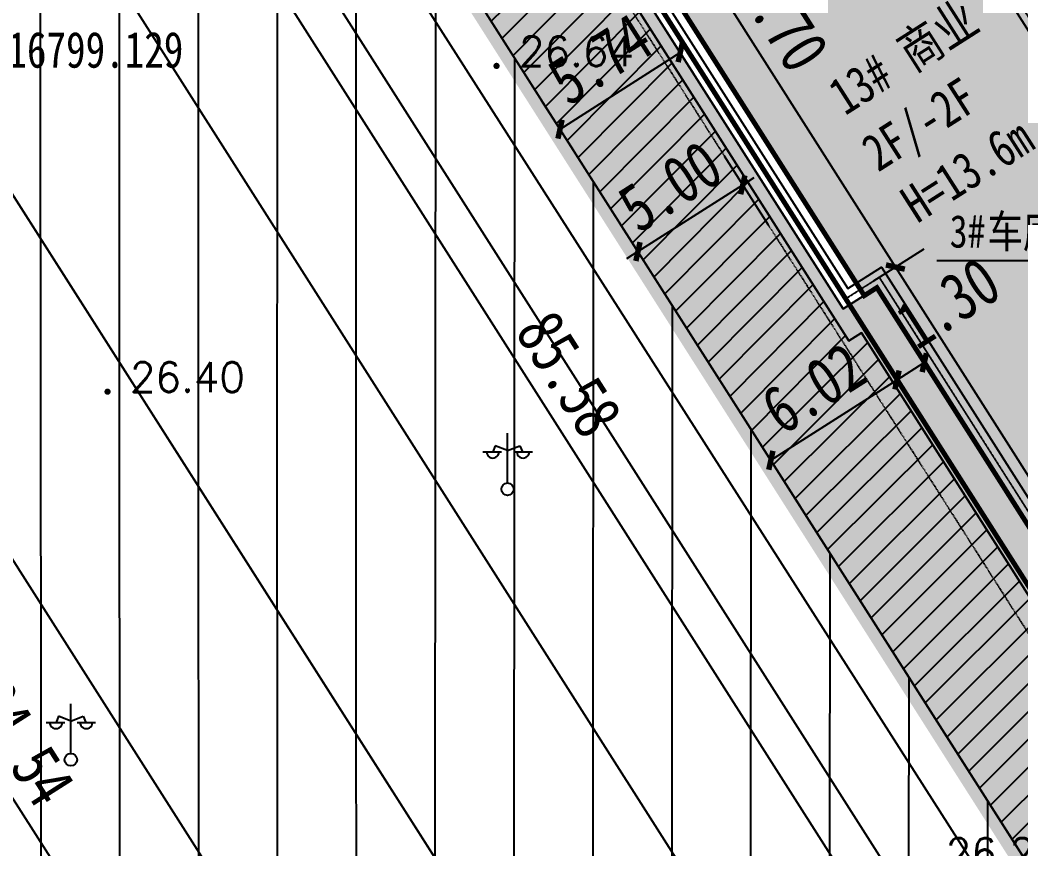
# Model space of a CAD drawing. Extents: x 1977 to 1034874806, y 3985 to 587211952.
# Drawn here: x 516784391 to 516824674, y 293480453 to 293513822 of the extents above; entities that cross this region are included whole.
import ezdxf
from ezdxf.xclip import XClip

# ---------------------------------------------------------------- set-up
doc = ezdxf.new("R2010")
doc.units = 0
doc.header["$LTSCALE"] = 10
doc.header["$MEASUREMENT"] = 0
doc.header["$XCLIPFRAME"] = 0
for name, pattern in [('ACAD_ISO04W100', [30, 24, -3, 0, -3]), ('DASH', [0.35, 0.25, -0.1]), ('X-104 13#平面$0$DASH', [0.35, 0.25, -0.1]), ('红线参照$0$DIVIDE2', [0.625, 0.25, -0.125, 0, -0.125, 0, -0.125])]:
    doc.linetypes.add(name, pattern=pattern)
for name, color, linetype in [('01-标注_尺寸', 3, 'Continuous'), ('01-标注_符号2', 200, 'Continuous'), ('02-TEXT_房间', 7, 'Continuous'), ('05-填充-第三批规证建筑', 252, 'Continuous'), ('M-场地 车库入口', 41, 'Continuous'), ('M-建筑 地下室轮廓', 120, 'DASH'), ('M-建筑 轮廓', 51, 'Continuous'), ('M-建筑 轮廓_细线', 51, 'Continuous'), ('M-建筑 首层轮廓', 4, 'Continuous'), ('M-用地 代征绿地', 126, 'Continuous'), ('M-用地 代征道路', 216, 'Continuous'), ('M-用地 代征道路坐标', 140, 'Continuous'), ('M-用地 地形图', 8, 'Continuous'), ('M-用地 建筑退线', 5, 'Continuous'), ('M-用地 红线', 20, 'ACAD_ISO04W100'), ('M-用地 红线坐标', 140, 'Continuous'), ('M-绿化 填充 实土104', 126, 'Continuous'), ('M-绿化 填充 实土109', 126, 'Continuous'), ('SPACE_HATCH', 8, 'Continuous'), ('X-地形图$0$GCD', 1, 'Continuous'), ('X-地形图$0$GKSS', 4, 'Continuous'), ('X-地形图$0$JTSS', 3, 'Continuous'), ('透水铺装', 32, 'Continuous')]:
    doc.layers.add(name, color=color, linetype=linetype)
doc.styles.add('-黑体', font='simhei.ttf', dxfattribs={"width": 0.8})
doc.styles.add('X-地形图$0$HZ', font='simplex.shx', dxfattribs={"bigfont": 'hztxt.shx'})
doc.styles.add('黑', font='simhei.ttf', dxfattribs={"width": 0.8})
doc.styles.add('黑体', font='simhei.ttf', dxfattribs={"width": 0.8})
doc.styles.add('黑体_T3', font='simhei.ttf', dxfattribs={"width": 0.8})
doc.dimstyles.new('_TCH_ARCH&&550', dxfattribs={"dimtxt": 1925, "dimasz": 550, "dimexe": 1375, "dimexo": 0, "dimgap": 550, "dimtad": 1, "dimlfac": 0.001, "dimzin": 0, "dimdsep": 46, "dimtxsty": '黑体_T3', "dimblk": 'ARCHTICK', "dimcen": 0.09, "dimclrt": 7, "dimazin": 2, "dimtfac": 1, "dimtix": 1, "dimtmove": 2, "dimatfit": 3, "dimfxl": 0, "dimtolj": 1, "dimtzin": 0, "dimarcsym": 0})
pattern_1 = [(90, (5.364418029785156e-07, -8.940696716308594e-07), (-3175, 6.821210263296962e-13), [])]
pattern_2 = [(45, (0, 0), (-561.2660075668219, 561.266007566822), [])]

# ---------------------------------------------------------------- blocks, each defined once
blk = doc.blocks.new('A$C1EF21DCE')
blk.add_lwpolyline([(-699.9999999701977, -1700), (-700, -2700), (22299.9999999702, -2700), (22300, -1700)])
blk = doc.blocks.new('*U106')
at = {"color": 8, "ltscale": 0.02}
blk.add_line((-221.7531574964523, 115.4362905025482), (221.7531574368477, -115.4362905621529), dxfattribs=at)
blk = doc.blocks.new('*U107')
at = {"color": 0, "linetype": 'ByBlock', "lineweight": -2, "transparency": 16777216}
for p in [(2285.638552563492, 4390.712517010817), (2077.853229603174, 3991.556833646197), (2147.11500392328, 4124.60872810107), (2216.376778243386, 4257.660622555944), (1870.067906642857, 3592.401150281577), (1939.329680962963, 3725.453044736451), (2008.591455283069, 3858.504939191324), (1662.28258368254, 3193.245466916958), (1731.544358002645, 3326.297361371831), (1800.806132322751, 3459.349255826704), (1454.497260722222, 2794.089783552338), (1523.759035042328, 2927.141678007211), (1593.020809362434, 3060.193572462084), (1246.711937761905, 2394.934100187719), (1315.97371208201, 2527.985994642592), (1385.235486402117, 2661.037889097465), (1038.926614801587, 1995.778416823099), (1108.188389121693, 2128.830311277972), (1177.450163441799, 2261.882205732845), (831.1412918412698, 1596.622733458479), (900.4030661613756, 1729.674627913352), (969.6648404814814, 1862.726522368225), (623.3559688809523, 1197.467050093859), (692.6177432010583, 1330.518944548733), (761.879517521164, 1463.570839003606), (415.5706459206349, 798.3113667292395), (484.8324202407407, 931.3632611841127), (554.0941945608465, 1064.415155638986), (207.7853229603174, 399.1556833646197), (277.0470972804233, 532.207577819493), (346.3088716005291, 665.2594722743663), (0, 0), (69.26177432010581, 133.0518944548733), (138.5235486402116, 266.1037889097465)]:
    blk.add_blockref('*U106', p, dxfattribs=at)
blk = doc.blocks.new('jtrsyt')
at = {"ltscale": 0.02}
for p, q in [((62.42188918590546, 422.4059573411942), (-4493.267686009407, -3005.431596279144)), ((1.788139343261719e-07, -5.960464477539062e-08), (-4075.241695284843, -3066.334150671959)), ((20030.20181792974, -7282.883357584476), (23630.20181792974, -7282.883357465267)), ((20030.20181792974, -7582.883357584476), (20030.20181804895, -12682.88335758448)), ((20030.20181792974, -7582.883357584476), (25130.20181792974, -7582.883357524872)), ((23630.20181781054, -7282.883357524872), (23630.20181804895, -12982.88335734606)), ((24630.20181792974, -7582.883357465267), (24630.20181804895, -12682.88335746527)), ((25130.20181792974, -7582.883357465267), (25130.20181810856, -12682.88335746527)), ((20030.20181804895, -12682.88335758448), (25130.20181804895, -12682.88335722685)), ((20030.20181816816, -12982.88335758448), (23630.20181822777, -12982.88335734606))]:
    blk.add_line(p, q, dxfattribs=at)
for centre, radius, start, end in [((9588.803989768028, 7214.903883397579), 11699.99999985545, 215.489618559276, 239.9997640445846), ((9588.803989768028, 7214.903883397579), 11999.99999985545, 216.9589005083305, 239.9997640445846), ((9588.803989768028, 7214.903883397579), 14549.99999985545, 216.9589005083305, 239.9997640445846), ((9588.803989768028, 7214.903883397579), 17399.99999985545, 215.9709914901008, 239.9997640445846), ((9588.803989768028, 7214.903883397579), 17099.99999985545, 216.9589005083305, 239.9997640445846), ((20030.20181697607, 25299.76281219721), 32882.64616975926, 239.9997640445846, 270), ((20030.20181697607, 25299.76281219721), 32582.64616975926, 239.9997640445846, 270), ((20030.20181697607, 25299.76281219721), 35432.64616975926, 239.9997640445846, 270), ((20030.20181697607, 25299.76281219721), 37982.64616975926, 239.9997640445846, 270), ((20030.20181697607, 25299.76281219721), 38282.64616975926, 239.9997640445846, 270)]:
    blk.add_arc(centre, radius, start, end, dxfattribs=at)
at = {"rotation": 27.49977707902309}
blk.add_blockref('*U107', (24880.20181816816, -12682.88335722685), dxfattribs=at)
blk = doc.blocks.new('A$C50E03D0A')
at = {"layer": '05-填充-第三批规证建筑', "ltscale": 0.02}
h = blk.add_hatch(color=256, dxfattribs=at)
h.dxf.hatch_style = 1
h.paths.add_polyline_path([(58600, -1100), (58600, 18960), (53493.20742207766, 23245.00747573376), (38000, 14300), (38000.0000000298, 10200), (12700.0000000298, 10200), (4692.573474138975, 15499.99999976158), (-700, 15500), (-699.9999999701977, -1700), (22300.00000008941, -1700), (22300, -1100)])
blk.add_lwpolyline([(58600, -1100), (58600, 18960), (53493.20742201805, 23245.00747573376), (38000, 14300), (38000.0000000298, 10200), (12700.0000000298, 10200), (4692.573473900557, 15500), (-700, 15500), (-700, -2700), (22299.9999999702, -2700), (22300, -1100)], close=True)
at = {"linetype": 'X-104 13#平面$0$DASH'}
blk.add_lwpolyline([(58300, -800), (58300.0000000596, 18820.00740969181), (53461.28816729784, 22880.16872382164), (38299.9999999702, 14126.7949192524), (38300.0000000298, 9899.99999988079), (12609.71024823189, 9900), (4602.283722102642, 15200), (-400, 15200), (-400.0000000298023, -2400), (22000.0000000298, -2400), (22000, -800)], close=True, dxfattribs=at)
blk.add_lwpolyline([(58000.0000000298, 18450), (58000.0000000298, 18680.20646071434), (53440.89233580232, 22505.56176280975), (38600, 13953.26424455643), (38599.9999999702, 9600), (12519.42049655318, 9599.99999988079), (4511.993970364332, 14900), (-100, 14900), (-100.0000000298023, -2100), (21699.9999999702, -2100.000000119209), (21700, -500), (58000.0000000298, -500), (58000.0000000298, 2050)])
at = {"layer": 'M-建筑 首层轮廓', "const_width": 200}
blk.add_lwpolyline([(58600, -1100), (58600, 18960), (53493.20742201805, 23245.00747573376), (38000, 14300), (38000.0000000298, 10200), (12700.0000000298, 10200), (4692.573474138975, 15499.99999976158), (-700, 15500), (-699.9999999701977, -1700), (22300.00000008941, -1700), (22300, -1100)], close=True, dxfattribs=at)
blk = doc.blocks.new('X-地形图$0$BC028')
for p, q in [((0, 0.5), (0, 4.5)), ((-0.9899999999906868, 3.5), (-1.190000000002328, 3)), ((0, 3.100000000005821), (-0.9899999999906868, 3.5)), ((0, 3.100000000005821), (1, 3.5)), ((1, 3.5), (1.199999999982538, 3)), ((-1.980000000010477, 3), (-0.4899999999906868, 3)), ((0.5, 3), (2, 3))]:
    blk.add_line(p, q)
blk.add_circle((0, 0), 0.5)
for centre in [(-1.190000000002328, 3), (1.25, 3)]:
    blk.add_arc(centre, 0.5, 179, 0)
blk = doc.blocks.new('X-地形图$0$BC200')
at = {"linetype": 'Continuous', "const_width": 0.25, "flags": 128}
blk.add_lwpolyline([(-0.125, 0, 1), (0.125, 0, 1)], format="xyb", close=True, dxfattribs=at)
blk = doc.blocks.new('X-地形图$0$A$C7BFD1BD2')
at = {"layer": 'X-地形图$0$GCD', "linetype": 'Continuous', "xscale": 0.4999999999999998, "yscale": 0.4999999999999998, "zscale": 0.4999999999999998, "rotation": 32.7878370276766}
for p in [(-496.43226689531, -238.0250288007664), (-512.0859844364459, -251.1400563088246)]:
    blk.add_blockref('X-地形图$0$BC200', p, dxfattribs=at)
at = {"layer": 'X-地形图$0$GCD', "linetype": 'Continuous', "style": 'X-地形图$0$HZ'}
for s, p in [('26.64', (-495.5309908302734, -238.0392222714727)), ('26.40', (-511.1847083714092, -251.1542497795308)), ('26.21', (-478.3561970469309, -270.3144411854446))]:
    blk.add_text(s, height=1.2, dxfattribs=at).set_placement(p)
blk = doc.blocks.new('dixingtu')
blk.add_lwpolyline([(517113257.0158966, 293364785.5015052), (517120118.1184239, 293377370.2019362), (517119047.6034387, 293567595.7761858), (516934431.4365628, 293566956.6460429, 0.1302458943098072), (516801839.8695204, 293531329.8940951), (516799128.9710066, 293520413.5725446), (516922623.7092775, 293326413.277699), (516937581.6087633, 293312226.6204827), (516956376.5843568, 293282701.2264559), (516977085.3054454, 293278102.4894085)], format="xyb", close=True)
at = {"layer": 'X-地形图$0$JTSS', "linetype": 'Continuous', "flags": 128}
blk.add_lwpolyline([(516876441.1947731, 293395793.1949911), (516787669.7696932, 293534831.7254584)], dxfattribs=at)
at = {"layer": 'X-地形图$0$JTSS', "color": 8, "linetype": 'Continuous', "flags": 128}
for points in [[(516873554.7202502, 293394405.8493701), (516789719.7428062, 293526172.2297322)], [(516783572.2916036, 293522830.8602584), (516867682.350737, 293390666.7894616)], [(516884626.5783139, 293333998.250952), (516854293.9987305, 293381746.0005686), (516770325.9491635, 293513734.3261951)]]:
    blk.add_lwpolyline(points, dxfattribs=at)
at = {"linetype": 'Continuous', "xscale": 1000, "yscale": 1000, "zscale": 1000}
blk.add_blockref('X-地形图$0$A$C7BFD1BD2', (517300000, 293750000), dxfattribs=at)
at = {"layer": 'X-地形图$0$GKSS', "linetype": 'Continuous', "xscale": 500, "yscale": 500, "zscale": 500}
for p in [(516804011.6025855, 293494936.8211617), (516786434.9258634, 293484047.0934372)]:
    blk.add_blockref('X-地形图$0$BC028', p, dxfattribs=at)
blk = doc.blocks.new('_ArchTick')
at = {"color": 0, "linetype": 'ByBlock', "const_width": 0.4}
blk.add_lwpolyline([(-0.5, -0.5), (0.5, 0.5)], dxfattribs=at)
blk = doc.blocks.new('*D317')
at = {"layer": '01-标注_尺寸', "color": 0, "lineweight": -2, "transparency": 16777216}
for p, q in [((516753995.6074433, 293515424.4331425), (516761651.117018, 293520297.744296)), ((516760491.1938843, 293519559.3654474), (516805887.0945207, 293448246.7114783)), ((516799391.5080798, 293444111.7791734), (516807047.0176544, 293448985.0903268))]:
    blk.add_line(p, q, dxfattribs=at)
at = {"layer": 'Defpoints', "color": 0, "transparency": 16777216}
for p in [(516753995.6074433, 293515424.4331425), (516805887.0945207, 293448246.7114783), (516799391.5080798, 293444111.7791734)]:
    blk.add_point(p, dxfattribs=at)
at = {"layer": '01-标注_尺寸', "color": 0, "lineweight": -2, "transparency": 16777216, "xscale": 550, "yscale": 550, "zscale": 550}
for p, rotation in [((516760491.1938843, 293519559.3654474), 122.4798385177737), ((516805887.0945207, 293448246.7114783), 302.4798385177737)]:
    blk.add_blockref('_ArchTick', p, dxfattribs=dict(at, rotation=rotation))
at = {"layer": '01-标注_尺寸', "color": 7, "transparency": 16777216, "insert": (516784465.0596496, 293484715.2551963), "char_height": 1925, "attachment_point": 5, "rotation": 302.4798385177737, "style": '黑体_T3'}
blk.add_mtext('\\A1;84.54', dxfattribs=at)
blk = doc.blocks.new('*D494')
at = {"layer": '01-标注_尺寸', "color": 0, "lineweight": -2, "transparency": 16777216}
for p, q in [((516811518.0639049, 293511633.467822), (516810223.3404005, 293513667.377329)), ((516806122.8623545, 293509427.1884637), (516810961.7136455, 293512507.4506283)), ((516806679.2126139, 293508553.2056574), (516805384.4891095, 293510587.1151645))]:
    blk.add_line(p, q, dxfattribs=at)
at = {"layer": 'Defpoints', "color": 0, "transparency": 16777216}
for p in [(516810961.7136455, 293512507.4506283), (516811518.0639049, 293511633.467822), (516806679.2126139, 293508553.2056574)]:
    blk.add_point(p, dxfattribs=at)
at = {"layer": '01-标注_尺寸', "color": 0, "lineweight": -2, "transparency": 16777216, "xscale": 550, "yscale": 550, "zscale": 550}
for p, rotation in [((516810961.7136455, 293512507.4506283), 32.47956172642949), ((516806122.8623545, 293509427.1884637), 212.4795617264295)]:
    blk.add_blockref('_ArchTick', p, dxfattribs=dict(at, rotation=rotation))
at = {"layer": '01-标注_尺寸', "color": 7, "transparency": 16777216, "insert": (516807730.0774304, 293512243.2389168), "char_height": 1925, "attachment_point": 5, "rotation": 32.47956172642949, "style": '黑体_T3'}
blk.add_mtext('\\A1;5.74', dxfattribs=at)
blk = doc.blocks.new('*D505')
at = {"layer": '01-标注_尺寸', "color": 0, "lineweight": -2, "transparency": 16777216}
for p, q in [((516818726.6503569, 293503310.7394063), (516820779.790774, 293504615.4444256)), ((516819619.2856776, 293503877.9805816), (516839249.2305696, 293472987.447741)), ((516838356.595249, 293472420.2065657), (516840409.7356661, 293473724.9115849))]:
    blk.add_line(p, q, dxfattribs=at)
at = {"layer": 'Defpoints', "color": 0, "transparency": 16777216}
for p in [(516818726.6503569, 293503310.7394063), (516839249.2305696, 293472987.447741), (516838356.595249, 293472420.2065657)]:
    blk.add_point(p, dxfattribs=at)
at = {"layer": '01-标注_尺寸', "color": 0, "lineweight": -2, "transparency": 16777216, "xscale": 550, "yscale": 550, "zscale": 550}
for p, rotation in [((516819619.2856776, 293503877.9805816), 122.4346521188831), ((516839249.2305696, 293472987.447741), 302.4346521188831)]:
    blk.add_blockref('_ArchTick', p, dxfattribs=dict(at, rotation=rotation))
at = {"layer": '01-标注_尺寸', "color": 7, "transparency": 16777216, "insert": (516830719.9412979, 293489249.7246671), "char_height": 1925, "attachment_point": 5, "rotation": 302.4346521188831, "style": '黑体_T3'}
blk.add_mtext('\\A1;36.60', dxfattribs=at)
blk = doc.blocks.new('*D506')
at = {"layer": '01-标注_尺寸', "color": 0, "lineweight": -2, "transparency": 16777216}
for p, q in [((516806551.8611863, 293522469.515795), (516808605.0016033, 293523774.2208141)), ((516807444.4965069, 293523036.7569702), (516819619.2856776, 293503877.9805816)), ((516818726.6503571, 293503310.7394065), (516820779.790774, 293504615.4444256))]:
    blk.add_line(p, q, dxfattribs=at)
at = {"layer": 'Defpoints', "color": 0, "transparency": 16777216}
for p in [(516806551.8611863, 293522469.515795), (516819619.2856776, 293503877.9805816), (516818726.6503571, 293503310.7394065)]:
    blk.add_point(p, dxfattribs=at)
at = {"layer": '01-标注_尺寸', "color": 0, "lineweight": -2, "transparency": 16777216, "xscale": 550, "yscale": 550, "zscale": 550}
for p, rotation in [((516807444.4965069, 293523036.7569702), 122.4346521189124), ((516819619.2856776, 293503877.9805816), 302.4346521189124)]:
    blk.add_blockref('_ArchTick', p, dxfattribs=dict(at, rotation=rotation))
at = {"layer": '01-标注_尺寸', "color": 7, "transparency": 16777216, "insert": (516814817.5742666, 293514274.3792817), "char_height": 1925, "attachment_point": 5, "rotation": 302.4346521189124, "style": '黑体_T3'}
blk.add_mtext('\\A1;22.70', dxfattribs=at)
blk = doc.blocks.new('*D543')
at = {"layer": '01-标注_尺寸', "color": 0, "lineweight": -2, "transparency": 16777216}
for p, q in [((516814508.5362342, 293505569.5497265), (516812740.9225072, 293508346.3328404)), ((516813479.2957522, 293507186.4061397), (516813943.2664325, 293507481.7554377)), ((516809259.3007815, 293504500.0886521), (516813479.2957522, 293507186.4061397)), ((516810288.5412635, 293502883.2322389), (516808520.9275365, 293505660.0153528)), ((516809259.3007815, 293504500.0886521), (516808795.3301012, 293504204.7393541))]:
    blk.add_line(p, q, dxfattribs=at)
at = {"layer": 'Defpoints', "color": 0, "transparency": 16777216}
for p in [(516813479.2957522, 293507186.4061397), (516814508.5362342, 293505569.5497265), (516810288.5412635, 293502883.2322389)]:
    blk.add_point(p, dxfattribs=at)
at = {"layer": '01-标注_尺寸', "color": 0, "lineweight": -2, "transparency": 16777216, "xscale": 550, "yscale": 550, "zscale": 550}
for p, rotation in [((516813479.2957522, 293507186.4061397), 212.4795617262709), ((516809259.3007815, 293504500.0886521), 32.47956172627092)]:
    blk.add_blockref('_ArchTick', p, dxfattribs=dict(at, rotation=rotation))
at = {"layer": '01-标注_尺寸', "color": 7, "transparency": 16777216, "insert": (516810551.2802672, 293507128.2897857), "char_height": 1925, "attachment_point": 5, "rotation": 32.479561726270944, "style": '黑体_T3'}
blk.add_mtext('\\A1;5.00', dxfattribs=at)
blk = doc.blocks.new('*D551')
at = {"layer": '01-标注_尺寸', "color": 0, "lineweight": -2, "transparency": 16777216}
for p, q in [((516822003.1774103, 293498111.813462), (516820044.0336055, 293501189.4753693)), ((516820906.7273998, 293497413.8475027), (516818947.583595, 293500491.50941)), ((516819685.95684, 293499331.5827093), (516820782.4068506, 293500029.5486686))]:
    blk.add_line(p, q, dxfattribs=at)
at = {"layer": 'Defpoints', "color": 0, "transparency": 16777216}
for p in [(516820782.4068506, 293500029.5486686), (516822003.1774103, 293498111.813462), (516820906.7273998, 293497413.8475027)]:
    blk.add_point(p, dxfattribs=at)
at = {"layer": '01-标注_尺寸', "color": 0, "lineweight": -2, "transparency": 16777216, "xscale": 550, "yscale": 550, "zscale": 550}
for p, rotation in [((516820782.4068506, 293500029.5486686), 32.47956172804155), ((516819685.95684, 293499331.5827093), 212.4795617280415)]:
    blk.add_blockref('_ArchTick', p, dxfattribs=dict(at, rotation=rotation))
at = {"layer": '01-标注_尺寸', "color": 7, "transparency": 16777216, "insert": (516821741.5071314, 293502433.0294099), "char_height": 1925, "attachment_point": 5, "rotation": 32.479561728041546, "style": '黑体_T3'}
blk.add_mtext('\\A1;1.30', dxfattribs=at)
blk = doc.blocks.new('*D552')
at = {"layer": '01-标注_尺寸', "color": 0, "lineweight": -2, "transparency": 16777216}
for p, q in [((516820906.7273997, 293497413.8475027), (516818947.583595, 293500491.5094101)), ((516814607.3596904, 293496098.7057912), (516819685.95684, 293499331.5827094)), ((516815828.1302501, 293494180.9705846), (516813868.9864454, 293497258.6324919))]:
    blk.add_line(p, q, dxfattribs=at)
at = {"layer": 'Defpoints', "color": 0, "transparency": 16777216}
for p in [(516819685.95684, 293499331.5827094), (516820906.7273997, 293497413.8475027), (516815828.1302501, 293494180.9705846)]:
    blk.add_point(p, dxfattribs=at)
at = {"layer": '01-标注_尺寸', "color": 0, "lineweight": -2, "transparency": 16777216, "xscale": 550, "yscale": 550, "zscale": 550}
for p, rotation in [((516819685.95684, 293499331.5827094), 32.4795617264515), ((516814607.3596904, 293496098.7057912), 212.4795617264515)]:
    blk.add_blockref('_ArchTick', p, dxfattribs=dict(at, rotation=rotation))
at = {"layer": '01-标注_尺寸', "color": 7, "transparency": 16777216, "insert": (516816328.6402658, 293499000.1866401), "char_height": 1925, "attachment_point": 5, "rotation": 32.4795617264515, "style": '黑体_T3'}
blk.add_mtext('\\A1;6.02', dxfattribs=at)
blk = doc.blocks.new('*D564')
at = {"layer": '01-标注_尺寸', "color": 0, "lineweight": -2, "transparency": 16777216}
for p, q in [((516787714.9032367, 293538344.6545705), (516781071.2447653, 293534115.5083139)), ((516782231.171466, 293534853.8815589), (516828188.8922963, 293462657.8914475)), ((516833672.6240669, 293466148.664459), (516827028.9655955, 293461919.5182025))]:
    blk.add_line(p, q, dxfattribs=at)
at = {"layer": 'Defpoints', "color": 0, "transparency": 16777216}
for p in [(516787714.9032367, 293538344.6545705), (516833672.6240669, 293466148.664459), (516828188.8922963, 293462657.8914475)]:
    blk.add_point(p, dxfattribs=at)
at = {"layer": '01-标注_尺寸', "color": 0, "lineweight": -2, "transparency": 16777216, "xscale": 550, "yscale": 550, "zscale": 550}
for p, rotation in [((516782231.171466, 293534853.8815589), 122.4795617262215), ((516828188.8922963, 293462657.8914475), 302.4795617262215)]:
    blk.add_blockref('_ArchTick', p, dxfattribs=dict(at, rotation=rotation))
at = {"layer": '01-标注_尺寸', "color": 7, "transparency": 16777216, "insert": (516806485.951252, 293499568.0970727), "char_height": 1925, "attachment_point": 5, "rotation": 302.4795617262215, "style": '黑体_T3'}
blk.add_mtext('\\A1;85.58', dxfattribs=at)

msp = doc.modelspace()

# ---------------------------------------------------------------- hatches: boundary and pattern name
at = {"layer": 'M-用地 代征绿地'}
h = msp.add_hatch(dxfattribs=at)
h.set_pattern_fill('普通砖', color=256, scale=500)
h.set_pattern_definition([(45, (5.364418029785156e-07, 897.5567491059301), (-883.8838300365748, 883.883830036575), [])])
h.paths.add_polyline_path([(517108949.4738886, 293584566.12585), (516934370.473893, 293583962.12585, 0.0374860606277796), (516891827.4738886, 293580619.12585, 0.03748490662940623), (516850261.4738886, 293570963.12585), (516833056.4738886, 293559606.12585), (516819246.4738886, 293553754.12585), (516805770.4738886, 293547171.12585), (516801837.4738886, 293531335.12585, -0.06489418597320953), (516865813.4738886, 293557783.12585, -0.0648428666169169), (516934428.4738873, 293566962.12585), (517119045.4738886, 293567601.12585), (517119567.7450143, 293474751.0862261, 0.4125670460722625), (517125567.6500984, 293468784.835022), (517128567.8982193, 293468784.835022, 0.04329282612153178), (517129601.1019961, 293468874.463633), (517129061.4738886, 293564635.12585)])
at = {"layer": 'M-用地 代征道路', "linetype": 'Continuous'}
h = msp.add_hatch(dxfattribs=at)
h.set_pattern_fill('ANSI31', color=256, scale=2000, angle=45)
h.set_pattern_definition(pattern_1)
h.paths.add_polyline_path([(516805773.0000005, 293547165.9999991), (516819249.0000005, 293553748.9999991), (516833059.0000005, 293559600.9999991), (516850264.0000005, 293570957.9999991, -0.03748490662940613), (516891830.0000005, 293580613.9999991, -0.03748606062518316), (516934373.000002, 293583956.9999991), (517108952.0000005, 293584560.9999991), (517129064.0000005, 293564629.9999991), (517129758.0000005, 293441474.9999991), (517124870.0000005, 293421446.9999991), (517125067.0000005, 293386447.9999991), (517120118.0000005, 293377369.9999991), (517113257.0000005, 293364785.9999991), (516977085.0000005, 293278101.9999991), (516956377.0000005, 293282700.9999991), (516937582.0000005, 293312226.9999991), (516922624.0000005, 293326412.9999991), (516799129.0000005, 293520413.9999991), (516801840.0000005, 293531329.9999991)], flags=16)
edge = h.paths.add_edge_path()
edge.add_line((517148867.0000005, 293599698.9999991), (516934315.3290611, 293598955.9803599))
edge.add_arc((516935357.1341338, 293298946.8746312), 300010.9145980633, 90.19896327367037, 106.3380198189794)
edge.add_arc((516935363.7905613, 293298956.2722516), 300003.7690770355, 106.3397446327378, 122.480048359494)
edge.add_line((516774260.0000024, 293552033.0000004), (516760762.0000005, 293543440.9999991))
edge.add_line((516760762.0000005, 293543440.9999991), (516959452.0000005, 293231314.9999991))
edge.add_line((516959452.0000005, 293231314.9999991), (517150257.0000005, 293352775.9999991))
edge.add_line((517150257.0000005, 293352775.9999991), (517148867.0000005, 293599698.9999991))
h.paths.add_polyline_path([(516983988.0000005, 293276569.999999), (516977085.0000005, 293278101.9999991), (517113257.0000005, 293364785.9999991), (517108308.0000005, 293355707.9999991), (517078783.0000005, 293336912.9999991), (517064596.0000005, 293321954.9999992), (517033070.0000005, 293301886.9999991), (517013514.0000007, 293295364.9999992)])
h = msp.add_hatch(dxfattribs=at)
h.set_pattern_fill('ANSI31', color=256, scale=2000, angle=45)
h.set_pattern_definition(pattern_1)
h.paths.add_polyline_path([(516760762.0000005, 293543440.9999991), (516556194.0000005, 293413218.9999991), (516564248.0000005, 293400564.9999991), (516692895.0000005, 293482456.9999991), (516712451.0000005, 293488978.9999991), (516737759.0000005, 293505088.9999991), (516746042.0000005, 293503249.9999991), (516765370.0000005, 293498957.9999991), (516833602.0000005, 293391771.9999991), (516850473.0000005, 293402511.9999991)])
at = {"layer": 'M-绿化 填充 实土104'}
h = msp.add_hatch(dxfattribs=at)
h.set_pattern_fill('GRASS', color=256, scale=1000)
h.set_pattern_definition([(90, (517087751.5588478, 293224887.3847584), (-1995.59095, 1995.59095), [529.16132, -3462.0203]), (45, (517087751.5588478, 293224887.3847584), (-1995.592310163021, 1995.592310163021), [529.16132, -2293.0323]), (135, (517087751.5588478, 293224887.3847584), (-1995.592310163021, -1995.592310163021), [529.16132, -2293.0323])])
h.paths.add_polyline_path([(516904411.8521023, 293554859.6745288), (516906626.1106155, 293553707.0045692), (516914822.7602444, 293558764.7647243, -0.1337552651021173), (516927458.2543333, 293562372.4505495), (516993010.4796155, 293563171.4309415, -0.07490227800532384), (516998745.631646, 293562493.8804093), (517001189.099744, 293567187.7356167), (516934437.7420107, 293566957.0233863, 0.06484918174548923), (516865815.9999999, 293557777.999999, 0.06489418597267553), (516801840.0000005, 293531329.9999991), (516799129.0000005, 293520413.9999992), (516831924.8687207, 293468894.2517234, 0.2395148962495549), (516836450.1601829, 293469109.350596), (516838044.0927892, 293470116.8245724), (516818252.8416649, 293501231.64686), (516817746.5769307, 293500909.6281976), (516803953.4442257, 293522594.6343121), (516807256.2191106, 293524695.4228497), (516808249.7729117, 293528882.842122), (516819978.2391098, 293536342.9413602), (516822554.388454, 293532292.8235156), (516821963.7462639, 293531917.135076), (516824831.0857452, 293527409.2197597), (516824827.4770077, 293526913.5525571, -0.1795361481436481), (516831122.9292986, 293533162.6180698), (516835332.0884528, 293541271.1136908, -0.1879278583672599), (516845709.7710767, 293550360.3534529), (516847378.2200506, 293550958.6966018, -0.2099432465830809), (516862626.9673198, 293549949.4390179), (516874374.7925718, 293543833.908276, 0.2617477248888367), (516891023.8433346, 293544367.5814074), (516902441.5146462, 293551074.6899994)])
h.paths.add_polyline_path([(517024123.0186958, 293553139.278419, 0.07137448395796248), (517026977.2947259, 293554410.4913545), (517043842.1001464, 293565019.2749382, -0.07849511982928316), (517049291.9292263, 293567354.5589118), (517001189.099744, 293567187.7356167), (517000324.9683413, 293565527.7579733)])
at = {"layer": 'M-绿化 填充 实土109'}
h = msp.add_hatch(dxfattribs=at)
h.set_pattern_fill('GRASS', color=256, scale=1000)
h.set_pattern_definition([(90, (517055335.4446925, 293344865.7831467), (-1995.59095, 1995.59095), [529.16132, -3462.0203]), (45, (517055335.4446925, 293344865.7831467), (-1995.592310163021, 1995.592310163021), [529.16132, -2293.0323]), (135, (517055335.4446925, 293344865.7831467), (-1995.592310163021, -1995.592310163021), [529.16132, -2293.0323])])
h.paths.add_polyline_path([(516788336.2527994, 293449844.8733578), (516793793.4422202, 293454307.4683157), (516783053.1346796, 293471179.4727131), (516775335.2253498, 293483303.5762045), (516765369.9999995, 293498957.9999997), (516746041.9999995, 293503249.9999997), (516693350.0107082, 293469707.9766401, 0.2277627444946524), (516700229.978604, 293470530.5062311), (516716118.2928905, 293480644.4952745, -0.1426750791198312), (516725247.2599874, 293483303.5762052), (516753376.7450333, 293483303.5762045), (516764627.4805596, 293483303.5762045, -0.7866979839624575), (516768517.0039383, 293467245.6923812, 0.2809377670556244), (516767160.9814026, 293465022.7853743), (516767160.9814026, 293450953.5815673, -0.3434029320173555), (516754328.1851285, 293434472.2409095), (516754660.9813992, 293433854.2418523), (516759104.4581717, 293425602.7537876), (516768346.4668477, 293430579.6319526), (516770790.7080591, 293431895.8707856), (516773545.0065475, 293433379.0773576), (516775306.2098318, 293434327.4960918), (516777586.3374471, 293435549.5123513), (516778887.816233, 293433132.6803825), (516800026.4665605, 293444515.9782963), (516793793.4422202, 293454307.4683157), (516788336.2527994, 293449844.8733578), (516788318.8064877, 293443844.8353108), (516768318.8064877, 293443844.8352688), (516768336.2527994, 293449844.8733159)])
at = {"layer": 'SPACE_HATCH'}
h = msp.add_hatch(dxfattribs=at)
h.set_pattern_fill('ANSI31', color=256, scale=500, style=0)
h.set_pattern_definition(pattern_2)
h.paths.add_polyline_path([(516927458.2543334, 293562372.4505495), (516993010.4796155, 293563171.4309415, -0.07490227800530427), (516998745.631646, 293562493.8804093), (517001189.099744, 293567187.7356167), (516934436.4214983, 293566957.018819, 0.06484794483848022), (516865816.0000005, 293557777.9999991, 0.06489418597319507), (516801840.0000005, 293531329.9999991), (516799129.0000005, 293520413.9999992), (516831924.8687207, 293468894.2517234, 0.239514896248998), (516836450.1601829, 293469109.350596), (516838044.0927892, 293470116.8245724), (516818252.8416649, 293501231.64686), (516817746.5769307, 293500909.6281976), (516803953.4442257, 293522594.6343121), (516807256.2191106, 293524695.4228497), (516808249.7729117, 293528882.842122), (516819978.2391098, 293536342.9413602), (516822554.388454, 293532292.8235156), (516821963.7462639, 293531917.135076), (516824831.0857452, 293527409.2197597), (516824827.4770077, 293526913.5525571, -0.1795361481433322), (516831122.9292986, 293533162.6180698), (516835332.0884528, 293541271.1136908, -0.1879278583672645), (516845709.7710767, 293550360.3534529), (516847378.2200506, 293550958.6966018, -0.2099432465826195), (516862626.9673198, 293549949.4390179), (516874374.8060679, 293543833.9012504, 0.2617474858044395), (516891023.8433346, 293544367.5814074), (516902441.5146462, 293551074.6899994), (516904411.8521023, 293554859.6745288), (516906626.1106155, 293553707.0045692), (516914822.7602444, 293558764.7647242, -0.1337552651034465)])
h = msp.add_hatch(dxfattribs=at)
h.set_pattern_fill('ANGLE', color=256, scale=200, style=0)
h.set_pattern_definition([(0, (0, 0), (0, 698.5), [508, -190.5]), (90, (0, 0), (-698.5, 4.277078946022131e-14), [508, -190.5])])
h.paths.add_polyline_path([(516839846.9174262, 293470079.026951), (516818874.4661756, 293503049.2229844), (516817524.4268844, 293502190.5065514), (516805180.3781602, 293521597.321362), (516814968.1630214, 293527823.0155013), (516813787.427926, 293529679.3195266), (516814040.560293, 293529840.3288577), (516812806.1555087, 293531781.0102002), (516812404.5163746, 293531525.5404953), (516812678.3524098, 293530822.6166018, -0.7535540499615458), (516812794.8130604, 293530669.6529499, -1.327044821869155), (516812678.3524098, 293530822.6166018), (516812404.5163746, 293531525.5404953), (516811287.0196356, 293530814.7368463), (516812897.4545299, 293528283.6306808), (516803953.4442257, 293522594.6343121), (516817746.5769307, 293500909.6281976), (516818252.8416649, 293501231.64686), (516838044.0927892, 293470116.8245724), (516836450.1601829, 293469109.350596, -0.2395149022222839), (516831924.8686177, 293468894.2517697), (516832762.6479052, 293467578.1659397, 0.1950392715165173), (516837197.8716376, 293468392.7267362)])
h = msp.add_hatch(dxfattribs=at)
h.set_pattern_fill('ANSI31', color=256, scale=500, style=0)
h.set_pattern_definition(pattern_2)
h.paths.add_polyline_path([(516793663.4975243, 293454511.5991073), (516783053.1346796, 293471179.4727131), (516765369.9999995, 293498957.9999997), (516746041.9999995, 293503249.9999997), (516693350.0107082, 293469707.9766401, 0.2277627444938), (516700229.978604, 293470530.5062311), (516716118.2928905, 293480644.4952745, -0.1426750791196185), (516725247.2599873, 293483303.5762052), (516764627.4805596, 293483303.5762045, -0.7866979839579333), (516768517.0039383, 293467245.6923812, 0.2809377670568166), (516767160.9814026, 293465022.7853743), (516767160.9814026, 293450953.5816556, -0.3434029334697954), (516754328.1851285, 293434472.2409095), (516759104.4581717, 293425602.7537876), (516775306.2098318, 293434327.4960918), (516775308.9427599, 293434322.5438129), (516777586.3374471, 293435549.5123513), (516778887.816233, 293433132.6803825), (516800026.4665605, 293444515.9782963), (516793793.4422202, 293454307.4683157), (516793730.905114, 293454405.7081777)])

# ---------------------------------------------------------------- linework, layer by layer
at = {"layer": '01-标注_符号2'}
msp.add_line((516829986.4758018, 293504134.1445348), (516821283.7636026, 293504134.1445348), dxfattribs=at)
at = {"layer": 'M-建筑 地下室轮廓', "color": 5, "ltscale": 1.25, "const_width": 200, "flags": 128}
msp.add_lwpolyline([(517078822.7153697, 293454655.043418), (517061322.7265563, 293454655.0434221), (517061322.726487, 293495155.0413448), (517044333.8473822, 293495155.0413157), (516991396.7257563, 293522712.3788781), (516959674.5812705, 293461774.7423196), (516962925.4826212, 293460082.43694), (516957292.1556343, 293449260.902561), (516941354.3550842, 293457557.5929767), (516932900.7215059, 293453164.6981233), (516881167.5069034, 293480095.3209869), (516859531.8448948, 293466333.5744758), (516855211.4278414, 293473125.9596595), (516841795.4123853, 293464592.4651068), (516806254.0933536, 293520469.0913252), (516808283.5191748, 293529022.2836819), (516820009.5747326, 293536480.8492712), (516822693.0635856, 293532261.9764863), (516820499.2497375, 293530866.5622827), (516824155.4199067, 293525118.4738171, -0.4815319947310164), (516842602.8223377, 293532695.9845725), (516843127.671582, 293532422.7651878), (516848068.3125781, 293541913.6426257), (516885455.8017035, 293522450.9361167), (516891042.9754314, 293533183.759232), (516906343.9028854, 293525218.5958472), (516917933.7933307, 293547482.5591698), (516970622.21987, 293520054.66843), (516987799.2910907, 293553051.4837078), (517035254.3728598, 293528347.9171519), (517040841.533698, 293539080.7469169), (517046074.8968065, 293536356.4289083), (517057664.7793567, 293558620.4026932), (517090439.8386371, 293541558.7786388), (517090926.723677, 293542494.0758373, -0.4517382542377485), (517090710.2660825, 293562452.4178339), (517095795.6657672, 293556804.5235319, 0.5238141250600382), (517096985.2427286, 293547508.729849), (517114251.0479327, 293538520.7152445), (517112054.3397312, 293529912.3911588), (517100522.7155502, 293507760.3602595), (517100522.7155476, 293500055.0412626), (517108922.7152988, 293500055.041268), (517108922.7152926, 293482455.0412626), (517083722.2982041, 293482455.0412722), (517083722.2981974, 293463905.0414142), (517078822.7153729, 293463905.0414142), (517078822.7153697, 293454655.0437991)], format="xyb", dxfattribs=at)
at = {"layer": 'M-用地 代征道路', "linetype": 'Continuous'}
msp.add_lwpolyline([(516833602.0000005, 293391771.9999991), (516850473.0000005, 293402511.9999991), (516760762.0000005, 293543440.9999991), (516556194.0000005, 293413218.9999991), (516564248.0000005, 293400564.9999991), (516692895.0000005, 293482456.9999991), (516712451.0000005, 293488978.9999991), (516737759.0000005, 293505088.9999991), (516765370.0000005, 293498957.9999991), (516833602.0000005, 293391771.9999991)], close=True, dxfattribs=at)
at = {"layer": 'M-用地 代征道路坐标', "color": 216, "linetype": 'Continuous'}
msp.add_lwpolyline([(516774260.0000005, 293552032.9999991), (516760762.0000005, 293543440.9999991), (516959452.0000005, 293231314.9999991), (517150257.0000005, 293352775.9999991), (517148867.0000005, 293599698.9999991), (516934321.0000005, 293598955.9999991, 0.07054130253642724), (516850963.0000005, 293586842.9999991, 0.0705420223187264), (516774260.0000005, 293552032.9999991)], format="xyb", close=True, dxfattribs=at)
at = {"layer": 'M-用地 建筑退线', "linetype": '红线参照$0$DIVIDE2', "lineweight": -3, "ltscale": 2}
msp.add_line((516805980.8582382, 293518961.2749356), (516926379.1104837, 293329825.0238006), dxfattribs=at)
at = {"layer": 'M-用地 红线', "ltscale": 0.05, "const_width": 1000}
msp.add_lwpolyline([(517113257.0000005, 293364785.9999991), (517120118.0000005, 293377369.9999991), (517119048.0000005, 293567595.9999991), (516934431.0000005, 293566956.9999991, 0.06484286659516672), (516865816.0000005, 293557777.9999991, 0.0648941859732095), (516801840.0000005, 293531329.9999991), (516799129.0000005, 293520413.9999991), (516922624.0000005, 293326412.9999991), (516937582.0000005, 293312226.9999991), (516956377.0000005, 293282700.9999991), (516977085.0000005, 293278101.9999991), (517113257.0000005, 293364785.9999991)], format="xyb", close=True, dxfattribs=at)
at = {"layer": 'M-绿化 填充 实土104'}
for points in [[(517001189.099744, 293567187.7356167), (516934436.4214983, 293566957.018819, 0.0648479448384867), (516865816.0000005, 293557777.9999991, 0.0648941859731955), (516801840.0000005, 293531329.9999991), (516799129.0000005, 293520413.9999992), (516831924.8687207, 293468894.2517234, 0.2395148962495621)], [(516838044.0927892, 293470116.8245724), (516818252.8416649, 293501231.64686), (516817746.5769307, 293500909.6281976), (516803953.4442257, 293522594.6343121), (516807256.2191106, 293524695.4228497), (516808249.7729117, 293528882.842122), (516819978.2391098, 293536342.9413602), (516822554.388454, 293532292.8235156), (516821963.7462639, 293531917.135076), (516824831.0857452, 293527409.2197597), (516824827.4770077, 293526913.5525571, -0.179536148143648), (516831122.9292986, 293533162.6180698), (516835332.0884528, 293541271.1136908, -0.1879278583672552), (516845709.7710767, 293550360.3534529), (516847378.2200506, 293550958.6966018, -0.20994324658251), (516862626.9673198, 293549949.4390179), (516874374.8060679, 293543833.9012504, 0.2617474858044662), (516891023.8433346, 293544367.5814074)]]:
    msp.add_lwpolyline(points, format="xyb", dxfattribs=at)
at = {"layer": '透水铺装', "ltscale": 0.02}
for points in [[(516803953.4442257, 293522594.6343121), (516817746.5769307, 293500909.6281976), (516818252.8416649, 293501231.64686), (516838044.0927892, 293470116.8245724)], [(516838356.5952491, 293472420.2065658), (516818874.4661756, 293503049.2229844), (516818368.2014415, 293502727.2043219), (516817524.4268844, 293502190.5065514), (516805180.3781602, 293521597.321362)]]:
    msp.add_lwpolyline(points, dxfattribs=at)

# ---------------------------------------------------------------- block references
at = {"layer": 'M-场地 车库入口', "ltscale": 200, "rotation": 332.5002229209769}
msp.add_blockref('jtrsyt', (516829146.6805921, 293520345.8848334), dxfattribs=at)
at = {"layer": 'M-建筑 轮廓', "color": 4, "rotation": 302.4591234528125}
msp.add_blockref('A$C50E03D0A', (516807834.2579035, 293522455.7631528), dxfattribs=at)
at = {"layer": 'M-建筑 轮廓_细线', "rotation": 302.4591234528125}
msp.add_blockref('A$C1EF21DCE', (516807834.2579035, 293522455.7631528), dxfattribs=at)
at = {"layer": 'M-用地 地形图'}
ref = msp.add_blockref('dixingtu', (0.0675773024559021, -0.1061585545539856), dxfattribs=at)
XClip(ref).set_block_clipping_path([(516546032.40728575, 293199999.99999994), (517191244.7300934, 293692600.72069645)])

# ---------------------------------------------------------------- texts
at = {"layer": '01-标注_符号2', "color": 7, "style": '黑体', "width": 0.8}
for s, p in [('车库出口', (516823320.9998895, 293504659.1445348)), ('3#', (516821808.7636026, 293504659.1445348))]:
    msp.add_text(s, height=1314.345991561182, dxfattribs=at).set_placement(p)
at = {"layer": '02-TEXT_房间', "style": '黑', "width": 0.8}
for s, p in [('13# 商业', (516817590.1752189, 293509950.9087826, -869.0122800841928)), ('2F/-2F', (516818922.4064633, 293507675.9396741, -932.2169218808413)), ('H=13.6m', (516820498.2499486, 293505611.4188384, -1264.024109736085))]:
    msp.add_text(s, height=1500, rotation=32.53871507543224, dxfattribs=at).set_placement(p)
at = {"layer": 'M-用地 红线坐标', "color": 140, "style": '-黑体', "width": 0.8}
msp.add_text('Y=516799.129', height=1445.780590717299, dxfattribs=at).set_placement((516781523.0792512, 293511902.2814273))

# ---------------------------------------------------------------- dimensions: what is measured, and where the dimension line sits
at = {"layer": '01-标注_尺寸'}
for p1, p2, distance, picture, middle in [((516787714.9032367, 293538344.6545705), (516833672.6240669, 293466148.664459), -6500.523851926863, '*D564', (516806485.951252, 293499568.0970727)), ((516806551.8611863, 293522469.515795), (516818726.6503571, 293503310.7394064), 1057.6201426742516, '*D506', (516814817.5742666, 293514274.3792817)), ((516753995.6074433, 293515424.4331425), (516799391.5080798, 293444111.7791733), 7700.020024483962, '*D317', (516784465.0596496, 293484715.2551963)), ((516806679.2126139, 293508553.2056574), (516811518.0639049, 293511633.467822), 1036.0364649670714, '*D494', (516807730.0774304, 293512243.2389168)), ((516810288.5412635, 293502883.2322389), (516814508.5362342, 293505569.5497265), 1916.6534977900353, '*D543', (516810551.2802672, 293507128.2897857)), ((516818726.6503571, 293503310.7394064), (516838356.5952491, 293472420.2065658), 1057.6201426742477, '*D505', (516830719.9412979, 293489249.7246671)), ((516815828.1302501, 293494180.9705846), (516820906.7273997, 293497413.8475027), 2273.3211568927263, '*D552', (516816328.6402658, 293499000.1866401))]:
    dim = msp.add_aligned_dim(p1=p1, p2=p2, distance=distance, dimstyle='_TCH_ARCH&&550', dxfattribs=at)
    dim.commit()
    dim.dimension.update_dxf_attribs({"geometry": picture, "text_midpoint": middle})
dim = msp.add_linear_dim(base=(516820782.4068506, 293500029.5486686), p1=(516820906.7273998, 293497413.8475027), p2=(516822003.1774103, 293498111.813462), angle=32.479561731669016, dimstyle='_TCH_ARCH&&550', dxfattribs=at)
dim.commit()
dim.dimension.update_dxf_attribs({"geometry": '*D551', "text_midpoint": (516821741.5071314, 293502433.0294099), "dimtype": 129})

doc.saveas('drawing.dxf')
